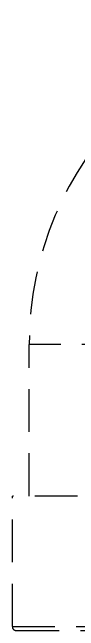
# Model space of a CAD drawing. Header units: millimetres. Extents: x 4625 to 5171, y -2661 to -1889.
# Drawn here: x 4974.56 to 4976.53, y -2165.53 to -2147.16 of the extents above; entities that cross this region are included whole.
import ezdxf

# ---------------------------------------------------------------- set-up
doc = ezdxf.new("R2010")
doc.units = ezdxf.units.MM
doc.header["$LTSCALE"] = 0.1
doc.linetypes.add('HIDDENX2', pattern=[19.05, 12.7, -6.35])
doc.layers.add('HIDDEN', color=8, linetype='HIDDENX2')

msp = doc.modelspace()

# ---------------------------------------------------------------- linework, layer by layer
at = {"layer": 'HIDDEN'}
for p, q in [((4979.8071, -2157.0308), (4975.057, -2157.0308)), ((4975.057, -2161.5309), (4975.057, -2157.0308)), ((4980.3071, -2161.5309), (4974.557, -2161.5309)), ((4974.557, -2165.406), (4974.557, -2161.5309)), ((4974.557, -2165.406), (4980.3071, -2165.406)), ((4974.682, -2165.531), (4980.1821, -2165.531))]:
    msp.add_line(p, q, dxfattribs=at)
for centre, radius, start, end in [((4984.9322, -2157.0308), 9.8752, 90, 180), ((4974.682, -2165.406), 0.125, 180, 270)]:
    msp.add_arc(centre, radius, start, end, dxfattribs=at)

doc.saveas('drawing.dxf')
